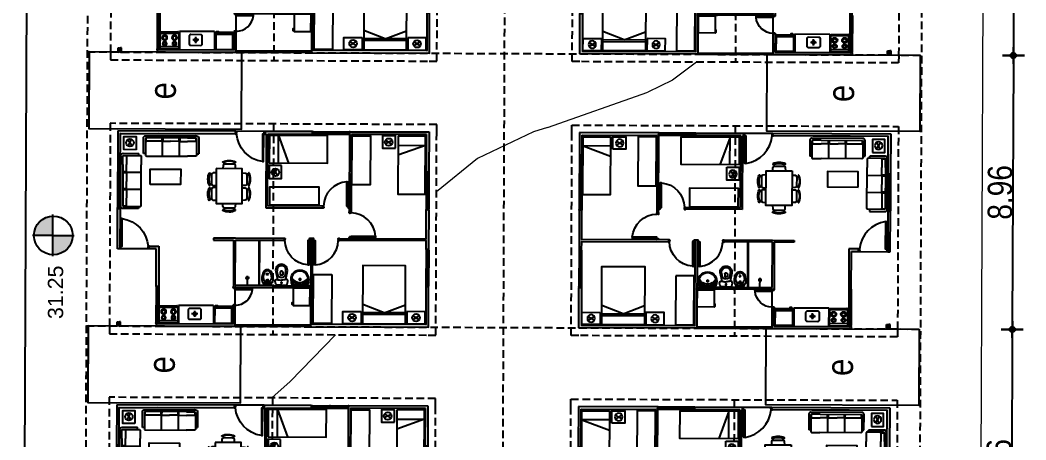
# Model space of a CAD drawing. Header units: inches. Extents: x 203 to 1065, y -1127 to 921.
# Drawn here: x 775.97 to 808.88, y 670.6 to 684.32 of the extents above; entities that cross this region are included whole.
import ezdxf

# ---------------------------------------------------------------- set-up
doc = ezdxf.new("R2010")
doc.units = ezdxf.units.IN
doc.header["$MEASUREMENT"] = 0
doc.header["$PDMODE"] = 35
doc.linetypes.add('DASHED2', pattern=[0.375, 0.25, -0.125])
doc.linetypes.add('HIDDEN', pattern=[0.375, 0.25, -0.125])
for name, color, linetype in [('4-PUERTA', 3, 'Continuous'), ('4-Ventana', 7, 'Continuous'), ('7-TECHO', 3, 'Continuous'), ('8-MUROS', 4, 'Continuous'), ('9-Equipamiento', 8, 'Continuous'), ('calle', 3, 'Continuous'), ('COTAS', 7, 'Continuous'), ('CURVAS', 32, 'Continuous'), ('D3', 30, 'Continuous'), ('Estacionamiento', 8, 'Continuous'), ('Mobiliario', 8, 'Continuous'), ('P-035', 3, 'Continuous')]:
    doc.layers.add(name, color=color, linetype=linetype)
doc.layers.add('Limite terrenos', color=2, linetype='DASHED2', transparency=0.4)
doc.styles.add('COVINFUNSAN', font='arial.ttf', dxfattribs={"height": 0.5})
doc.styles.add('TECHNICLITE', font='techl___.ttf')
doc.dimstyles.new('1-100', dxfattribs={"dimscale": 0, "dimtxt": 0.09, "dimasz": 0.03, "dimexe": 0.12, "dimexo": 0.2, "dimgap": 0.005, "dimtad": 3, "dimzin": 0, "dimdsep": 46, "dimtxsty": 'TECHNICLITE', "dimblk1": 'COTA', "dimblk2": 'COTA', "dimsah": 1, "dimcen": 2.5, "dimse1": 1, "dimse2": 1, "dimclrd": 7, "dimclre": 7, "dimclrt": 7, "dimadec": 0, "dimazin": 0, "dimtfac": 1, "dimtdec": 6, "dimtmove": 2, "dimatfit": 3, "dimldrblk": 'COTA', "dimfxl": 1, "dimtolj": 1, "dimtzin": 0, "dimarcsym": 0})

# ---------------------------------------------------------------- blocks, each defined once
blk = doc.blocks.new('PERFIL VENTANA')
for p, q in [((0, 0.03), (0.019, 0.03)), ((0, 0.03), (0, 0.022)), ((0.001, 0.022), (0, 0.022)), ((0.001, 0.028), (0.001, 0.022)), ((0.001, 0.028), (0.007, 0.028)), ((0.007, -0.028), (0.007, 0.028)), ((0.008, 0.013), (0.008, 0.028)), ((0.008, 0.028), (0.02, 0.028)), ((0.008, 0.013), (0.028, 0.013)), ((0.008, -0.012), (0.008, 0.012)), ((0.008, 0.012), (0.029, 0.012)), ((0.019, 0.034), (0.03, 0.034)), ((0.019, 0.034), (0.019, 0.03)), ((0.02, 0.032), (0.02, 0.028)), ((0.02, 0.032), (0.03, 0.032)), ((0.023, 0.017), (0.023, 0.018)), ((0.023, 0.018), (0.029, 0.018)), ((0.023, 0.017), (0.028, 0.017)), ((0.03, 0.034), (0.03, 0.032)), ((0.001, -0.022), (0, -0.022)), ((0, -0.03), (0, -0.022)), ((0, -0.03), (0.03, -0.03)), ((0.001, -0.028), (0.001, -0.022)), ((0.001, -0.028), (0.007, -0.028)), ((0.008, -0.012), (0.029, -0.012)), ((0.008, -0.028), (0.008, -0.013)), ((0.008, -0.013), (0.028, -0.013)), ((0.008, -0.028), (0.019, -0.028)), ((0.02, -0.026), (0.019, -0.026)), ((0.019, -0.028), (0.019, -0.026)), ((0.02, -0.028), (0.02, -0.026)), ((0.02, -0.028), (0.03, -0.028)), ((0.023, -0.017), (0.023, -0.018)), ((0.023, -0.017), (0.028, -0.017)), ((0.023, -0.018), (0.029, -0.018)), ((0.03, -0.03), (0.03, -0.028))]:
    blk.add_line(p, q)
for centre, radius, start, end in [((0.026, 0.015), 0.00298, 322.3763, 37.6237), ((0.026, 0.015), 0.00441, 312.5645, 47.4355), ((0.026, -0.015), 0.00298, 322.3763, 37.6237), ((0.026, -0.015), 0.00441, 312.5645, 47.4355)]:
    blk.add_arc(centre, radius, start, end)
blk = doc.blocks.new('PERFIL VENTANA2')
for p, q in [((0, 0.007), (-0.033, 0.007)), ((-0.033, 0.007), (-0.033, 0.005)), ((-0.033, 0.005), (-0.032, 0.005)), ((-0.033, 0), (-0.032, 0)), ((-0.033, -0.007), (-0.033, 0)), ((-0.023, 0.006), (-0.032, 0.006)), ((-0.032, 0.006), (-0.032, 0.005)), ((-0.032, -0.006), (-0.032, 0)), ((-0.023, -0.006), (-0.023, 0.006)), ((-0.021, -0.006), (-0.021, 0.006)), ((-0.009, 0.006), (-0.021, 0.006)), ((-0.009, -0.006), (-0.009, 0.006)), ((-0.007, -0.006), (-0.007, 0.006)), ((-0.001, 0.006), (-0.007, 0.006)), ((-0.001, 0.006), (-0.001, -0.006)), ((0, 0.007), (0, -0.007)), ((0, -0.007), (-0.033, -0.007)), ((-0.023, -0.006), (-0.032, -0.006)), ((-0.009, -0.006), (-0.021, -0.006)), ((-0.001, -0.006), (-0.007, -0.006))]:
    blk.add_line(p, q)
blk = doc.blocks.new('VENTANA C1')
for p, q in [((0.017, 0.022), (0.017, 0.019)), ((0.017, 0.022), (0.05, 0.022)), ((0.017, 0.019), (0.018, 0.019)), ((0.017, 0.011), (0.018, 0.011)), ((0.017, 0.011), (0.017, 0.007)), ((0.017, 0.007), (0.05, 0.007)), ((0.018, 0.021), (0.018, 0.019)), ((0.018, 0.021), (0.031, 0.021)), ((0.018, 0.011), (0.018, 0.009)), ((0.018, 0.009), (0.031, 0.009)), ((0.031, 0.009), (0.031, 0.021)), ((0.032, 0.009), (0.032, 0.021)), ((0.032, 0.021), (0.038, 0.021)), ((0.032, 0.009), (0.038, 0.009)), ((0.038, 0.009), (0.038, 0.021)), ((0.04, 0.009), (0.04, 0.021)), ((0.04, 0.021), (0.049, 0.021)), ((0.04, 0.009), (0.049, 0.009)), ((0.049, 0.021), (0.049, 0.02)), ((0.05, 0.02), (0.049, 0.02)), ((0.05, 0.015), (0.049, 0.015)), ((0.049, 0.009), (0.049, 0.015)), ((0.05, 0.022), (0.05, 0.02)), ((0.05, 0.007), (0.05, 0.015)), ((1.168, -0.007), (1.168, -0.015)), ((1.201, -0.007), (1.168, -0.007)), ((1.168, -0.02), (1.169, -0.02)), ((1.168, -0.022), (1.168, -0.02)), ((1.201, -0.022), (1.168, -0.022)), ((1.169, -0.009), (1.169, -0.015)), ((1.178, -0.009), (1.169, -0.009)), ((1.169, -0.021), (1.169, -0.02)), ((1.178, -0.021), (1.169, -0.021)), ((1.178, -0.009), (1.178, -0.021)), ((1.18, -0.009), (1.18, -0.021)), ((1.186, -0.009), (1.18, -0.009)), ((1.186, -0.021), (1.18, -0.021)), ((1.186, -0.009), (1.186, -0.021)), ((1.2, -0.009), (1.187, -0.009)), ((1.187, -0.009), (1.187, -0.021)), ((1.2, -0.021), (1.187, -0.021)), ((1.2, -0.011), (1.2, -0.009)), ((1.201, -0.011), (1.2, -0.011)), ((1.2, -0.021), (1.2, -0.019)), ((1.201, -0.019), (1.2, -0.019)), ((1.201, -0.011), (1.201, -0.007)), ((1.201, -0.022), (1.201, -0.019))]:
    blk.add_line(p, q)
for points in [[(0.607, 0.006), (0.615, 0.006), (0.615, -0.007), (0.607, -0.007)], [(0.608, 0.005), (0.614, 0.005), (0.614, -0.005), (0.608, -0.005)]]:
    blk.add_lwpolyline(points, close=True)
at = {"layer": '4-Ventana', "color": 8}
for p, q in [((0.008, 0.003), (0.607, 0.003)), ((0.02, 0.028), (1.202, 0.028)), ((0.03, 0.034), (1.192, 0.034)), ((0.615, 0.003), (1.214, 0.003)), ((0.008, -0.003), (0.607, -0.003)), ((0.02, -0.026), (1.202, -0.026)), ((0.03, -0.03), (1.192, -0.03)), ((0.615, -0.003), (1.214, -0.003))]:
    blk.add_line(p, q, dxfattribs=at)
at = {"layer": '4-Ventana'}
for points in [[(0.046, 0.02), (0.587, 0.02), (0.587, 0.015), (0.046, 0.015)], [(0.625, -0.015), (1.174, -0.015), (1.174, -0.02), (0.625, -0.02)]]:
    blk.add_lwpolyline(points, close=True, dxfattribs=at)
for name, p in [('PERFIL VENTANA', (0, 0)), ('PERFIL VENTANA2', (0.615, 0.015))]:
    blk.add_blockref(name, p)
at = {"xscale": -1}
blk.add_blockref('PERFIL VENTANA', (1.222, 0), dxfattribs=at)
at = {"rotation": 180}
blk.add_blockref('PERFIL VENTANA2', (0.598, -0.015), dxfattribs=at)
blk = doc.blocks.new('PERFIL PUERTA 1')
for p, q in [((-0.002, 0.04), (0.005, 0.04)), ((-0.002, 0.001), (-0.002, 0.002)), ((0, 0), (-0.002, 0)), ((-0.002, 0), (-0.002, 0)), ((0, 0), (-0.002, 0)), ((0, 0.038), (0.005, 0.038)), ((0, 0.032), (0, 0.038)), ((0, 0.032), (0.041, 0.032)), ((0, 0.024), (0, 0.031)), ((0.042, 0.031), (0, 0.031)), ((0, 0.024), (0.01, 0.024)), ((0, 0.013), (0, 0.023)), ((0.01, 0.023), (0, 0.023)), ((0, 0.009), (0, 0.014)), ((0, 0.001), (0, 0.009)), ((0, 0.001), (0.001, 0.001)), ((0, 0), (0, -0.009)), ((0.001, 0.001), (0.001, -0.009)), ((0.005, 0.038), (0.005, 0.04)), ((0.01, 0.023), (0.01, 0.024)), ((0.037, 0.038), (0.037, 0.04)), ((0.037, 0.04), (0.048, 0.04)), ((0.037, 0.038), (0.041, 0.038)), ((0.041, 0.032), (0.041, 0.038)), ((0.042, 0.031), (0.042, 0.038)), ((0.042, 0.038), (0.058, 0.038)), ((0.046, 0.055), (0.049, 0.055)), ((0.046, 0.052), (0.046, 0.055)), ((0.046, 0.052), (0.047, 0.052)), ((0.046, 0.046), (0.046, 0.049)), ((0.046, 0.049), (0.047, 0.049)), ((0.046, 0.046), (0.048, 0.046)), ((0.047, 0.053), (0.048, 0.053)), ((0.047, 0.052), (0.047, 0.053)), ((0.047, 0.048), (0.047, 0.049)), ((0.047, 0.048), (0.048, 0.048)), ((0.048, 0.048), (0.048, 0.053)), ((0.048, 0.04), (0.048, 0.046)), ((0.049, 0.04), (0.049, 0.055)), ((0.049, 0.04), (0.059, 0.04)), ((0.05, 0.023), (0.05, 0.024)), ((0.05, 0.024), (0.058, 0.024)), ((0.058, 0.023), (0.05, 0.023)), ((0.056, 0.001), (0.058, 0.001)), ((0.056, 0.001), (0.056, -0.009)), ((0.057, 0.031), (0.057, 0.032)), ((0.057, 0.032), (0.058, 0.032)), ((0.058, 0.031), (0.057, 0.031)), ((0.058, 0.032), (0.058, 0.038)), ((0.058, 0.024), (0.058, 0.031)), ((0.058, 0.013), (0.058, 0.023)), ((0.058, 0.009), (0.058, 0.014)), ((0.058, 0.001), (0.058, 0.009)), ((0.058, 0), (0.058, -0.009)), ((0.058, 0), (0.059, 0)), ((0.059, 0), (0.058, 0)), ((0.059, 0), (0.059, 0)), ((0, -0.009), (0.001, -0.009)), ((0.056, -0.009), (0.058, -0.009))]:
    blk.add_line(p, q)
for radius in [0.00228, 0.00128]:
    blk.add_circle((-0.002, 0.042), radius)
for centre, radius, start, end in [((-0.006, 0.008), 0.004, 15.4778, 15.4778), ((-0.006, 0.04), 0.004, 344.5222, 353.5674), ((-0.001, 0.039), 0.000208, 164.5222, 254.3626), ((-0.002, 0.038), 0.000926, 315.0751, 43.9996), ((-0.001, 0.038), 0.000208, 108.652, 250.079), ((-0.002, 0.037), 0.000926, 316.0004, 45.3053), ((-0.002, 0.035), 0.000926, 315.0751, 47.463), ((-0.001, 0.036), 0.000208, 105.6374, 242.4915), ((-0.002, 0.033), 0.000926, 316.0004, 45.3053), ((-0.001, 0.034), 0.000208, 108.652, 250.079), ((-0.006, 0.032), 0.004, 359.3447, 0.6553), ((-0.001, 0.033), 0.000208, 105.6374, 180.6553), ((-0.002, 0.032), 0.000926, 315.0751, 43.9996), ((-0.001, 0.032), 0.000208, 179.3447, 254.3626), ((-0.002, 0.03), 0.000926, 316.0004, 45.3053), ((-0.001, 0.031), 0.000208, 108.652, 250.079), ((-0.001, 0.029), 0.000208, 105.6374, 242.4915), ((-0.002, 0.028), 0.000926, 315.0751, 47.463), ((-0.001, 0.027), 0.000208, 108.652, 250.079), ((-0.002, 0.026), 0.000926, 316.0004, 45.3053), ((-0.006, 0.024), 0.004, 0, 15.4778), ((-0.001, 0.026), 0.000208, 105.6374, 195.4778), ((-0.006, 0.024), 0.004, 344.5222, 0), ((-0.001, 0.023), 0.000208, 164.5222, 254.3626), ((-0.002, 0.023), 0.000926, 315.0751, 43.9996), ((-0.001, 0.022), 0.000208, 108.652, 250.079), ((-0.002, 0.021), 0.000926, 316.0004, 45.3053), ((-0.002, 0.019), 0.000926, 315.0751, 47.463), ((-0.001, 0.02), 0.000208, 105.6374, 242.4915), ((-0.002, 0.017), 0.000926, 316.0004, 45.3053), ((-0.001, 0.018), 0.000208, 108.652, 250.079), ((-0.001, 0.017), 0.000208, 105.6374, 195.4778), ((-0.006, 0.015), 0.004, 8.6374, 15.4778), ((-0.001, 0.016), 0.000208, 164.5222, 254.3626), ((-0.006, 0.017), 0.004, 344.5222, 351.3626), ((-0.002, 0.015), 0.000926, 315.0751, 43.9996), ((-0.001, 0.014), 0.000208, 108.652, 250.079), ((-0.002, 0.013), 0.000926, 316.0004, 45.3053), ((-0.002, 0.011), 0.000926, 315.0751, 47.463), ((-0.001, 0.012), 0.000208, 105.6374, 242.4915), ((-0.001, 0.01), 0.000208, 108.652, 250.079), ((-0.002, 0.01), 0.000926, 316.0004, 45.3053), ((-0.001, 0.009), 0.000208, 164.5222, 254.3626), ((-0.001, 0.009), 0.000208, 105.6374, 195.4778), ((-0.002, 0.008), 0.000926, 315.0751, 43.9996), ((-0.002, 0.006), 0.000926, 316.0004, 45.3053), ((-0.001, 0.007), 0.000208, 108.652, 250.079), ((-0.001, 0.005), 0.000208, 105.6374, 242.4915), ((-0.002, 0.004), 0.000926, 315.0751, 47.463), ((-0.001, 0.003), 0.000208, 108.652, 250.079), ((-0.002, 0.003), 0.000926, 316.0004, 45.3053), ((-0.001, 0.002), 0.000208, 105.6374, 195.4778), ((-0.006, 0), 0.004, 0, 15.4778), ((0.063, 0.04), 0.004, 186.4326, 195.4778), ((0.06, 0.038), 0.000926, 136.0004, 224.9249), ((0.059, 0.039), 0.000208, 285.6374, 15.4778), ((0.059, 0.038), 0.000208, 289.921, 71.348), ((0.06, 0.037), 0.000926, 134.6947, 223.9996), ((0.059, 0.036), 0.000208, 297.5085, 74.3626), ((0.06, 0.035), 0.000926, 132.537, 224.9249), ((0.059, 0.034), 0.000208, 289.921, 71.348), ((0.06, 0.033), 0.000926, 134.6947, 223.9996), ((0.059, 0.033), 0.000208, 359.3447, 74.3626), ((0.059, 0.032), 0.000208, 285.6374, 0.6553), ((0.06, 0.032), 0.000926, 136.0004, 224.9249), ((0.059, 0.031), 0.000208, 289.921, 71.348), ((0.06, 0.03), 0.000926, 134.6947, 223.9996), ((0.06, 0.028), 0.000926, 132.537, 224.9249), ((0.059, 0.029), 0.000208, 297.5085, 74.3626), ((0.06, 0.026), 0.000926, 134.6947, 223.9996), ((0.059, 0.027), 0.000208, 289.921, 71.348), ((0.059, 0.026), 0.000208, 344.5222, 74.3626), ((0.063, 0.024), 0.004, 164.5222, 180), ((0.059, 0.024), 0.000208, 285.6374, 15.4778), ((0.06, 0.023), 0.000926, 136.0004, 224.9249), ((0.063, 0.025), 0.004, 186.4326, 195.4778), ((0.059, 0.022), 0.000208, 289.921, 71.348), ((0.06, 0.021), 0.000926, 134.6947, 223.9996), ((0.059, 0.02), 0.000208, 297.5085, 74.3626), ((0.06, 0.02), 0.000926, 132.537, 224.9249), ((0.059, 0.019), 0.000208, 289.921, 71.348), ((0.06, 0.018), 0.000926, 134.6947, 223.9996), ((0.06, 0.016), 0.000926, 136.0004, 224.9249), ((0.059, 0.017), 0.000208, 285.6374, 0.6553), ((0.059, 0.017), 0.000208, 359.3447, 74.3626), ((0.06, 0.014), 0.000926, 134.6947, 223.9996), ((0.059, 0.015), 0.000208, 289.921, 71.348), ((0.059, 0.014), 0.000208, 297.5085, 74.3626), ((0.06, 0.013), 0.000926, 132.537, 224.9249), ((0.059, 0.012), 0.000208, 289.921, 71.348), ((0.06, 0.011), 0.000926, 134.6947, 223.9996), ((0.063, 0.009), 0.004, 164.5222, 180), ((0.059, 0.01), 0.000208, 344.5222, 74.3626), ((0.063, 0.009), 0.004, 180, 195.4778), ((0.059, 0.008), 0.000208, 285.6374, 15.4778), ((0.06, 0.007), 0.000926, 136.0004, 224.9249), ((0.059, 0.006), 0.000208, 289.921, 71.348), ((0.06, 0.006), 0.000926, 134.6947, 223.9996), ((0.059, 0.005), 0.000208, 297.5085, 74.3626), ((0.06, 0.004), 0.000926, 132.537, 224.9249), ((0.06, 0.002), 0.000926, 134.6947, 223.9996), ((0.059, 0.003), 0.000208, 289.921, 71.348), ((0.059, 0.001), 0.000208, 344.5222, 74.3626), ((0.063, 0), 0.004, 164.5222, 180), ((0.064, 0.032), 0.004, 179.3447, 180.6553), ((0.064, 0.017), 0.004, 179.3447, 180.6553)]:
    blk.add_arc(centre, radius, start, end)
blk = doc.blocks.new('PERFIL PUERTA')
blk.add_lwpolyline([(0.026, -0.008), (0.026, -0.009), (0.025, -0.008), (0.025, -0.009), (0.024, -0.008), (0.024, -0.009), (0.023, -0.008), (0.023, -0.009), (0.022, -0.008), (0.022, -0.009), (0.021, -0.008), (0.021, -0.009), (0.02, -0.008), (0.02, -0.009), (0.019, -0.008), (0.019, -0.009), (0.018, -0.008), (0.018, -0.009), (0.017, -0.008), (0.017, -0.009), (0.016, -0.008), (0.016, -0.009), (0.015, -0.008), (0.015, -0.009), (0.005, -0.009), (0.004, -0.008), (0.004, -0.009), (0.003, -0.008), (0.003, -0.009), (0.002, -0.008), (0.002, -0.009), (0.001, -0.008), (0.001, -0.009), (0, -0.008), (0, -0.009), (-0.001, -0.008), (-0.001, -0.009), (-0.002, -0.008), (-0.002, -0.009), (-0.003, -0.008), (-0.003, -0.009), (-0.004, -0.008), (-0.004, -0.009), (-0.005, -0.008), (-0.005, -0.009), (-0.006, -0.008), (-0.006, -0.009), (-0.007, -0.008), (-0.007, -0.009), (-0.011, -0.009), (-0.011, -0.012), (-0.008, -0.012, -0.414214), (-0.007, -0.013), (-0.007, -0.013), (-0.016, -0.013, 0.414214), (-0.017, -0.014), (-0.017, -0.019), (-0.015, -0.019), (-0.015, -0.021, -1), (-0.016, -0.021), (-0.016, -0.02), (-0.017, -0.02), (-0.017, -0.026), (-0.016, -0.026), (-0.016, -0.025, -1), (-0.015, -0.025), (-0.015, -0.027), (-0.018, -0.027, -0.414214), (-0.019, -0.026), (-0.019, -0.014, 0.414214), (-0.02, -0.013), (-0.032, -0.013), (-0.032, -0.012, 0.194303), (-0.033, -0.011, 0.403853), (-0.033, -0.008, 0.403853), (-0.033, -0.006, 0.403853), (-0.033, -0.003, 0.403853), (-0.033, -0.001, 0.403853), (-0.033, 0.002, 0.403853), (-0.033, 0.004, 0.403853), (-0.033, 0.007, 0.403853), (-0.033, 0.009, 0.403853), (-0.033, 0.012, 0.403853), (-0.033, 0.014, 0.403853), (-0.033, 0.017, 0.403853), (-0.033, 0.019, 0.403853), (-0.033, 0.022, 0.403853), (-0.033, 0.024, 0.194303), (-0.032, 0.026), (-0.032, 0.027), (-0.031, 0.027), (-0.031, 0.017), (-0.031, 0.001, 0.414214), (-0.03, 0), (-0.025, 0, -0.414214), (-0.025, -0.001), (-0.025, -0.001, -0.414214), (-0.025, -0.001), (-0.031, -0.001), (-0.031, -0.007), (-0.029, -0.007), (-0.029, -0.008), (-0.03, -0.008, 0.414214), (-0.031, -0.009), (-0.031, -0.011, 0.414214), (-0.03, -0.012), (-0.013, -0.012, 0.414214), (-0.012, -0.011), (-0.012, -0.009), (-0.012, -0.008, -0.414214), (-0.011, -0.007), (0.031, -0.007), (0.031, -0.001), (0.025, -0.001, -0.414214), (0.025, -0.001), (0.025, -0.001, -0.414214), (0.025, 0), (0.03, 0, 0.414214), (0.031, 0.001), (0.031, 0.017), (0.031, 0.027), (0.032, 0.027), (0.032, 0.026, 0.194303), (0.033, 0.024, 0.403853), (0.033, 0.022, 0.403853), (0.033, 0.019, 0.403853), (0.033, 0.017, 0.403853), (0.033, 0.014, 0.403853), (0.033, 0.012, 0.403853), (0.033, 0.009, 0.403853), (0.033, 0.007, 0.403853), (0.033, 0.004, 0.403853), (0.033, 0.002, 0.403853), (0.033, -0.001, 0.403853), (0.033, -0.003, 0.403853), (0.033, -0.006, 0.403853), (0.033, -0.008, 0.403853), (0.033, -0.011, 0.194303), (0.032, -0.012), (0.032, -0.013), (0.026, -0.013), (0.026, -0.013, -0.414214), (0.027, -0.012), (0.031, -0.012), (0.031, -0.009), (0.027, -0.009)], format="xyb", close=True)
blk = doc.blocks.new('PUERTA 80 C1')
blk.add_lwpolyline([(-0.047, 0.06), (-0.087, 0.06), (-0.087, 0.86), (-0.047, 0.86)], close=True)
at = {"layer": '4-PUERTA', "color": 9}
blk.add_arc((-0.028, 0.049), 0.813, 94.1302, 179.4639, dxfattribs=at)
at = {"rotation": 90}
blk.add_blockref('PERFIL PUERTA', (-0.855, 0.03), dxfattribs=at)
at = {"xscale": -1, "rotation": 90}
blk.add_blockref('PERFIL PUERTA 1', (0, 0.059), dxfattribs=at)
blk = doc.blocks.new('PUERTA 90')
at = {"layer": '4-PUERTA'}
blk.add_lwpolyline([(-0.045, 0.03), (-0.085, 0.03), (-0.085, 0.93), (-0.045, 0.93)], close=True, dxfattribs=at)
at = {"layer": '4-PUERTA', "color": 252}
blk.add_arc((0.063, -0.066), 1.007, 98.4244, 174.7413, dxfattribs=at)
at = {"rotation": 90}
for name, p in [('PERFIL PUERTA', (-0.953, 0)), ('PERFIL PUERTA 1', (0, -0.031))]:
    blk.add_blockref(name, p, dxfattribs=at)
blk = doc.blocks.new('1sillon3c')
at = {"color": 0}
for p, q in [((0.16, 0.819), (0.071, 0.819)), ((0.18, 0.799), (0.18, 0.534)), ((0.58, 0.834), (0.58, 0.904)), ((0.18, 0.313), (0.18, 0.534)), ((0.16, 0.293), (0.064, 0.293)), ((0.664, 0.278), (0.064, 0.278)), ((0.16, 0.263), (0.071, 0.263)), ((0.18, 0.243), (0.18, -0.022)), ((0.16, -0.263), (0.064, -0.263)), ((0.664, -0.278), (0.064, -0.278)), ((0.16, -0.293), (0.064, -0.293)), ((0.18, -0.243), (0.18, -0.022)), ((0.18, -0.313), (0.18, -0.799)), ((0.16, -0.819), (0.071, -0.819)), ((0.58, -0.834), (0.58, -0.904))]:
    blk.add_line(p, q, dxfattribs=at)
for points in [[(0.58, -0.904), (0.07, -0.904, -0.414214), (0, -0.834), (0, 0.834), (0, 0.834, -0.414214), (0.07, 0.904), (0.58, 0.904, -0.42137)], [(0.064, 0.534), (0.064, 0.804, -0.414214), (0.094, 0.834), (0.634, 0.834, -0.414214), (0.664, 0.804)], [(0.664, 0.804), (0.664, 0.534, -0.37482)], [(0.064, 0.534), (0.064, -0.804, 0.414214), (0.094, -0.834), (0.634, -0.834, 0.414214), (0.664, -0.804)], [(0.664, -0.804), (0.664, 0.534, 0.129153)]]:
    blk.add_lwpolyline(points, format="xyb", dxfattribs=at)
for centre, start, end in [((0.16, 0.799), 0, 90), ((0.16, 0.313), 270, 0), ((0.16, 0.243), 0, 90), ((0.16, -0.243), 270, 0), ((0.16, -0.313), 0, 90), ((0.16, -0.799), 270, 0)]:
    blk.add_arc(centre, 0.02, start, end, dxfattribs=at)
blk = doc.blocks.new('Bidetnordico')
at = {"color": 0}
for p, q in [((0, -0.08), (0, 0.02)), ((-0.15, -0.06), (-0.05, -0.06)), ((-0.1, -0.11), (-0.1, -0.01)), ((-0.05, -0.03), (0.05, -0.03)), ((-0.05, -0.15), (0.05, -0.15)), ((0, -0.2), (0, -0.1)), ((0.05, -0.06), (0.15, -0.06)), ((0.1, -0.11), (0.1, -0.01))]:
    blk.add_line(p, q, dxfattribs=at)
blk.add_lwpolyline([(0.139, -0.407, 0.159269), (0.175, -0.1), (0.16, -0.09), (0.1, 0.01), (-0.1, 0.01), (-0.16, -0.09), (-0.175, -0.1, 0.159269), (-0.139, -0.407, 0.638069)], format="xyb", close=True, dxfattribs=at)
for centre in [(-0.1, -0.06), (0, -0.03), (0, -0.15), (0, -0.35), (0.1, -0.06)]:
    blk.add_circle(centre, 0.025, dxfattribs=at)
for centre, radius, start, end in [((0, -0.25), 0.144, 357.5047, 182.4953), ((0.237, -0.212), 0.383, 186.6217, 207.0756), ((-0.237, -0.212), 0.383, 332.9244, 353.3783), ((0, -0.35), 0.11, 199.2276, 340.7724)]:
    blk.add_arc(centre, radius, start, end, dxfattribs=at)
blk = doc.blocks.new('Inodmochila')
at = {"color": 8}
for p, q in [((-0.189, -0.374), (-0.135, -0.106)), ((-0.131, -0.29), (-0.144, -0.395)), ((0.131, -0.29), (0.144, -0.395)), ((0.189, -0.374), (0.135, -0.106))]:
    blk.add_line(p, q, dxfattribs=at)
for points in [[(0, 0.079), (-0.14, 0.079, 0.352711), (-0.189, 0.04), (-0.208, -0.049, 0.541684), (-0.144, -0.108, -0.060637), (0, -0.091, -0.187796)], [(0, 0.079), (0.14, 0.079, -0.352711), (0.189, 0.04), (0.208, -0.049, -0.541684), (0.144, -0.108, 0.060637), (0, -0.091, 0.187796)], [(-0.043, -0.346), (-0.043, -0.268, -0.414214), (-0.023, -0.248), (0, -0.248)], [(0.043, -0.346), (0.043, -0.268, 0.414214), (0.023, -0.248), (0, -0.248)]]:
    blk.add_lwpolyline(points, format="xyb", dxfattribs=at)
for radius in [0.0189, 0.0189, 0.0139]:
    blk.add_circle((0, 0), radius, dxfattribs=at)
for centre, radius, start, end in [((0, -0.412), 0.193, 141.6916, 142.0334), ((0, -0.305), 0.132, 90, 173.2167), ((0, -0.305), 0.132, 6.7833, 90), ((0, -0.412), 0.193, 37.9666, 38.3084), ((0, -0.412), 0.193, 168.6739, 270), ((0, -0.412), 0.145, 173.2166, 270), ((-0.002, -0.345), 0.0412, 179.6418, 272.6053), ((0.002, -0.345), 0.0412, 267.3947, 0.3582), ((0, -0.412), 0.193, 270, 11.3261), ((0, -0.412), 0.145, 270, 6.7834)]:
    blk.add_arc(centre, radius, start, end, dxfattribs=at)
blk = doc.blocks.new('Lavatnordico')
at = {"color": 8}
for p, q in [((0.2, -0.027), (-0.2, -0.027)), ((-0.17, -0.08), (-0.07, -0.08)), ((-0.12, -0.13), (-0.12, -0.03)), ((-0.05, -0.07), (0.05, -0.07)), ((-0.05, -0.2), (0.05, -0.2)), ((0, -0.12), (0, -0.02)), ((0, -0.25), (0, -0.15)), ((0.07, -0.08), (0.17, -0.08)), ((0.12, -0.13), (0.12, -0.03))]:
    blk.add_line(p, q, dxfattribs=at)
for points in [[(0.246, 0), (-0.246, 0, 0.098119), (-0.29, -0.121, 0.494177), (0, -0.5, 0.494177), (0.29, -0.121, 0.098119)], [(-0.24, -0.156, 0.110975), (-0.229, -0.164, 0.102816), (-0.215, -0.167, 0.093051), (-0.2, -0.165, 0.087156), (-0.186, -0.157, 0.087156), (-0.176, -0.144, 0.093051), (-0.171, -0.13, 0.102816), (-0.172, -0.116, 0.110975), (-0.178, -0.104, 0.110975), (-0.189, -0.096, 0.102816), (-0.203, -0.092, 0.093051), (-0.218, -0.095, 0.087156), (-0.232, -0.103, 0.087156), (-0.242, -0.115, 0.093051), (-0.247, -0.129, 0.102816), (-0.246, -0.144, 0.110975)], [(0.24, -0.156, -0.110975), (0.229, -0.164, -0.102816), (0.215, -0.167, -0.093051), (0.2, -0.165, -0.087156), (0.186, -0.157, -0.087156), (0.176, -0.144, -0.093051), (0.171, -0.13, -0.102816), (0.172, -0.116, -0.110975), (0.178, -0.104, -0.110975), (0.189, -0.096, -0.102816), (0.203, -0.092, -0.093051), (0.218, -0.095, -0.087156), (0.232, -0.103, -0.087156), (0.242, -0.115, -0.093051), (0.247, -0.129, -0.102816), (0.246, -0.144, -0.110975)]]:
    blk.add_lwpolyline(points, format="xyb", close=True, dxfattribs=at)
for centre, radius in [((-0.12, -0.08), 0.025), ((0, -0.07), 0.025), ((0, -0.2), 0.025), ((0, -0.2), 0.02), ((0.12, -0.08), 0.025)]:
    blk.add_circle(centre, radius, dxfattribs=at)
for centre, radius, start, end in [((0, -0.2), 0.273, 164.4705, 270), ((0, -0.418), 0.318, 32.4176, 147.5824), ((0.089, -0.278), 0.382, 139.0798, 156.7648), ((0, -0.2), 0.273, 270, 15.5295), ((-0.089, -0.278), 0.382, 23.2352, 40.9202)]:
    blk.add_arc(centre, radius, start, end, dxfattribs=at)
blk = doc.blocks.new('COCINA1')
at = {"linetype": 'Continuous'}
for p, q in [((0, 0.304), (0, -0.304)), ((0.52, 0.304), (0, 0.304)), ((0.08, 0.304), (0.08, -0.304)), ((0.104, 0.16), (0.16, 0.16)), ((0.184, 0.24), (0.184, 0.184)), ((0.184, 0.136), (0.184, 0.08)), ((0.208, 0.16), (0.264, 0.16)), ((0.28, 0.16), (0.344, 0.16)), ((0.376, 0.256), (0.376, 0.192)), ((0.376, 0.128), (0.376, 0.064)), ((0.408, 0.16), (0.472, 0.16)), ((0.52, -0.304), (0.52, 0.304)), ((0.52, 0.288), (0.568, 0.288)), ((0.568, 0.272), (0.52, 0.272)), ((0.544, 0.272), (0.544, -0.272)), ((0.552, -0.272), (0.552, 0.272)), ((0.56, 0.272), (0.56, -0.272)), ((0.568, 0.288), (0.568, 0.272)), ((0, -0.304), (0.52, -0.304)), ((0.104, -0.16), (0.16, -0.16)), ((0.184, -0.136), (0.184, -0.08)), ((0.184, -0.24), (0.184, -0.184)), ((0.208, -0.16), (0.264, -0.16)), ((0.28, -0.16), (0.344, -0.16)), ((0.376, -0.128), (0.376, -0.064)), ((0.376, -0.256), (0.376, -0.192)), ((0.408, -0.16), (0.472, -0.16)), ((0.568, -0.272), (0.52, -0.272)), ((0.52, -0.288), (0.568, -0.288)), ((0.568, -0.288), (0.568, -0.272))]:
    blk.add_line(p, q, dxfattribs=at)
for centre, radius in [((0.184, 0.16), 0.068), ((0.184, 0.16), 0.044), ((0.376, 0.16), 0.084), ((0.376, 0.16), 0.06), ((0.184, -0.16), 0.068), ((0.184, -0.16), 0.044), ((0.376, -0.16), 0.084), ((0.376, -0.16), 0.06)]:
    blk.add_circle(centre, radius, dxfattribs=at)
blk = doc.blocks.new('HEL1-PL')
for points in [[(2, -41), (73, -41), (73, 41), (2, 41)], [(75, -41), (82, -41), (82, 41), (75, 41)], [(84.3, 37.3), (86.6, 37.3), (86.6, 27.4), (84.3, 27.4)]]:
    blk.add_lwpolyline(points, close=True)
blk = doc.blocks.new('3 Dorm')
at = {"layer": '8-MUROS'}
h = blk.add_hatch(color=252, dxfattribs=at)
h.dxf.hatch_style = 1
h.paths.add_polyline_path([(-0.067, 3.855), (-0.044, 2.539), (-0.128, 2.537), (-0.151, 3.854)])
h.paths.add_polyline_path([(-0.085, 0.085), (-0.107, 1.315), (-0.023, 1.317), (0, 0), (-0.084, -0.001), (-3.856, -0.067), (-3.857, 0.019), (-3.851, 0.019)])
h.paths.add_polyline_path([(-4.891, 2.409), (-4.849, 0.002), (-4.82, 0.003), (-4.819, -0.084), (-6.373, -0.111), (-6.375, -0.025), (-4.909, 0.001), (-4.95, 2.348), (-6.762, 2.316), (-6.763, 2.376)])
h.paths.add_polyline_path([(-6.434, 6.269), (-6.433, 6.202), (-6.384, 3.385), (-6.444, 3.384), (-6.493, 6.181), (-10.209, 6.116), (-10.187, 4.886), (-10.271, 4.884), (-10.294, 6.201)])
h.paths.add_polyline_path([(-7.306, 3.431), (-7.305, 3.371), (-10.16, 3.321), (-10.143, 2.362), (-10.227, 2.361), (-10.249, 3.663), (-10.166, 3.664), (-10.161, 3.381)])
h.paths.add_polyline_path([(-7.631, 2.5), (-7.585, -0.132), (-10.182, -0.178), (-10.205, 1.139), (-10.122, 1.141), (-10.1, -0.09), (-7.646, -0.047), (-7.691, 2.499)])
h.paths.add_polyline_path([(-5.19, 5.013), (-3.888, 5.036), (-3.862, 3.491), (-3.206, 3.502), (-3.205, 3.442), (-5.523, 3.402), (-5.524, 3.462), (-3.922, 3.49), (-3.947, 4.973), (-5.189, 4.951)])
h.paths.add_polyline_path([(-3.959, 5.635), (-3.899, 5.636), (-3.909, 6.235), (-1.384, 6.279), (-1.385, 6.357), (-3.971, 6.312)])
h.paths.add_polyline_path([(-1.362, 5.057), (-1.446, 5.056), (-1.423, 3.745), (-1.102, 3.751), (-1.103, 3.837), (-1.341, 3.833)])
h = blk.add_hatch(color=252, dxfattribs=at)
h.dxf.hatch_style = 1
h.paths.add_polyline_path([(-0.188, 6.358), (-0.188, 6.378), (-0.225, 6.377), (-0.224, 6.307), (-0.187, 6.308)])
h.paths.add_polyline_path([(-0.187, 6.308), (-0.224, 6.307), (-0.223, 6.237), (-0.186, 6.238)])
h.paths.add_polyline_path([(-0.167, 6.308), (-0.187, 6.308), (-0.186, 6.257), (-0.166, 6.258)])
h.paths.add_polyline_path([(-0.147, 6.308), (-0.167, 6.308), (-0.166, 6.258), (-0.146, 6.258)])
h.paths.add_polyline_path([(-0.148, 6.359), (-0.168, 6.359), (-0.167, 6.308), (-0.147, 6.308)])
h.paths.add_polyline_path([(-0.168, 6.359), (-0.188, 6.358), (-0.187, 6.308), (-0.167, 6.308)])
h.paths.add_polyline_path([(-0.111, 6.379), (-0.148, 6.378), (-0.147, 6.308), (-0.11, 6.309)])
h.paths.add_polyline_path([(-0.11, 6.309), (-0.147, 6.308), (-0.146, 6.258), (-0.146, 6.238), (-0.109, 6.239)])
at = {"color": 8}
for p, q in [((-6.434, 6.269), (-3.971, 6.312)), ((-6.434, 6.219), (-3.97, 6.262)), ((-3.959, 5.635), (-3.948, 5.035)), ((-1.103, 3.837), (-0.151, 3.854)), ((-4.819, -0.084), (-3.856, -0.067))]:
    blk.add_line(p, q, dxfattribs=at)
at = {"layer": '4-PUERTA'}
for p, q in [((-3.9, 5.636), (-3.96, 5.635)), ((-3.949, 5.053), (-3.949, 5.055))]:
    blk.add_line(p, q, dxfattribs=at)
blk.add_lwpolyline([(-3.949, 5.06), (-3.949, 5.1), (-4.512, 5.091), (-4.512, 5.051)], close=True, dxfattribs=at)
at = {"layer": '4-PUERTA', "color": 8}
blk.add_arc((-3.946, 5.052), 0.567, 91.2555, 176.1471, dxfattribs=at)
at = {"layer": '7-TECHO', "linetype": 'HIDDEN'}
blk.add_line((-5.086, -0.332), (-5.207, 6.547), dxfattribs=at)
blk.add_lwpolyline([(0.138, 6.39), (0.134, 6.64), (-10.296, 6.458), (-10.546, 6.454), (-10.431, -0.175), (-10.426, -0.425), (0.253, -0.239), (0.138, 6.355)], dxfattribs=at)
at = {"layer": '8-MUROS'}
for p, q in [((-1.385, 6.357), (-3.971, 6.312)), ((-3.971, 6.312), (-3.959, 5.635)), ((-3.909, 6.235), (-1.384, 6.279)), ((-1.385, 6.357), (-1.391, 6.357)), ((-1.384, 6.279), (-1.385, 6.357)), ((-3.899, 5.636), (-3.909, 6.235)), ((-3.888, 5.036), (-5.19, 5.013)), ((-5.19, 5.013), (-5.189, 4.951)), ((-5.189, 4.951), (-3.947, 4.973)), ((-3.947, 4.973), (-3.922, 3.49)), ((-3.862, 3.491), (-3.888, 5.036)), ((-1.446, 5.056), (-1.362, 5.057)), ((-1.423, 3.745), (-1.446, 5.056)), ((-1.362, 5.057), (-1.341, 3.833)), ((-6.411, 4.93), (-6.411, 4.928)), ((-1.102, 3.751), (-1.423, 3.745)), ((-1.341, 3.833), (-1.103, 3.837)), ((-1.103, 3.837), (-1.102, 3.751)), ((-3.922, 3.49), (-5.524, 3.462)), ((-5.524, 3.462), (-5.523, 3.402)), ((-5.523, 3.402), (-3.92, 3.43)), ((-3.92, 3.43), (-3.205, 3.442)), ((-3.92, 3.43), (-3.92, 3.43)), ((-3.206, 3.502), (-3.862, 3.491)), ((-3.205, 3.442), (-3.206, 3.502)), ((-3.205, 3.442), (-3.206, 3.502)), ((-7.691, 2.499), (-7.631, 2.5)), ((-7.646, -0.047), (-7.691, 2.499)), ((-7.631, 2.5), (-7.585, -0.132)), ((-4.891, 2.409), (-6.763, 2.376)), ((-6.763, 2.376), (-6.762, 2.316)), ((-6.762, 2.316), (-4.95, 2.348)), ((-4.95, 2.348), (-4.909, 0.001)), ((-4.849, 0.002), (-4.891, 2.409)), ((-10.205, 1.139), (-10.122, 1.141)), ((-10.182, -0.178), (-10.205, 1.139)), ((-10.122, 1.141), (-10.1, -0.09)), ((-4.909, 0.001), (-6.375, -0.025)), ((-4.82, 0.003), (-4.849, 0.002)), ((-4.819, -0.084), (-4.82, 0.003)), ((-7.585, -0.132), (-10.182, -0.178)), ((-10.1, -0.09), (-7.646, -0.047)), ((-6.375, -0.025), (-6.373, -0.111)), ((-6.373, -0.111), (-4.819, -0.084))]:
    blk.add_line(p, q, dxfattribs=at)
at = {"layer": '8-MUROS', "color": 252}
for p, q in [((-2.107, 5.666), (-2.118, 6.275)), ((-1.446, 5.056), (-1.467, 6.278)), ((-3.249, 5.646), (-3.26, 6.246)), ((-3.249, 5.646), (-2.107, 5.666)), ((-10.122, 1.141), (-10.143, 2.362)), ((-0.107, 1.315), (-0.128, 2.537)), ((-1.327, 0.064), (-2.549, 0.042)), ((-6.375, -0.025), (-7.586, -0.046))]:
    blk.add_line(p, q, dxfattribs=at)
at = {"layer": '8-MUROS', "color": 8}
for p, q in [((-4.747, 4.957), (-4.721, 3.476)), ((-4.727, 4.957), (-4.701, 3.476)), ((-4.347, 4.964), (-4.342, 4.65)), ((-4.406, 4.717), (-4.28, 4.719))]:
    blk.add_line(p, q, dxfattribs=at)
at = {"layer": '8-MUROS'}
for points in [[(-6.433, 6.202), (-6.434, 6.269), (-10.294, 6.201), (-10.271, 4.884), (-10.187, 4.886), (-10.209, 6.116), (-6.493, 6.181), (-6.444, 3.384), (-6.384, 3.385), (-6.433, 6.202)], [(-10.143, 2.362), (-10.227, 2.361), (-10.249, 3.663), (-10.166, 3.664), (-10.161, 3.381), (-7.306, 3.431), (-7.305, 3.371), (-10.16, 3.321), (-10.143, 2.362)], [(-0.067, 3.855), (-0.044, 2.539), (-0.128, 2.537), (-0.151, 3.854), (-0.067, 3.855)], [(0, 0), (-0.023, 1.317), (-0.107, 1.315), (-0.085, 0.085), (-3.851, 0.019), (-3.857, 0.019), (-3.856, -0.067), (0, 0)]]:
    blk.add_lwpolyline(points, dxfattribs=at)
for points in [[(-0.223, 6.237), (-0.186, 6.238), (-0.188, 6.378), (-0.225, 6.377)], [(-0.109, 6.239), (-0.146, 6.238), (-0.148, 6.378), (-0.111, 6.379)]]:
    blk.add_lwpolyline(points, close=True, dxfattribs=at)
at = {"layer": '8-MUROS', "color": 8}
blk.add_circle((-4.343, 4.718), 0.039, dxfattribs=at)
at = {"layer": '9-Equipamiento', "color": 252}
blk.add_line((-10.166, 3.664), (-10.187, 4.886), dxfattribs=at)
at = {"layer": '9-Equipamiento'}
for points in [[(-2.473, 5.76), (-2.459, 5.76), (-2.447, 5.766), (-2.438, 5.775), (-2.43, 5.784), (-2.424, 5.796), (-2.424, 5.808), (-2.429, 6.06), (-2.429, 6.072), (-2.435, 6.084), (-2.444, 6.095), (-2.453, 6.104), (-2.465, 6.107), (-2.48, 6.109), (-2.808, 6.104), (-2.823, 6.101), (-2.835, 6.097), (-2.843, 6.088), (-2.852, 6.077), (-2.855, 6.065), (-2.857, 6.053), (-2.853, 5.8), (-2.85, 5.789), (-2.847, 5.777), (-2.838, 5.768), (-2.829, 5.76), (-2.817, 5.754), (-2.802, 5.754), (-2.473, 5.76)], [(-2.741, 5.929), (-2.541, 5.932)], [(-2.691, 5.93), (-2.688, 5.918), (-2.685, 5.906), (-2.679, 5.897), (-2.673, 5.892), (-2.661, 5.886), (-2.649, 5.88), (-2.634, 5.881), (-2.62, 5.887), (-2.608, 5.893), (-2.599, 5.905), (-2.596, 5.911), (-2.594, 5.919), (-2.591, 5.931), (-2.594, 5.946), (-2.597, 5.952), (-2.6, 5.96), (-2.609, 5.969), (-2.621, 5.978), (-2.636, 5.98), (-2.651, 5.98), (-2.662, 5.977), (-2.674, 5.968), (-2.68, 5.962), (-2.685, 5.956), (-2.688, 5.944), (-2.691, 5.93)], [(-2.679, 5.93), (-2.679, 5.918), (-2.673, 5.906), (-2.664, 5.898), (-2.655, 5.895), (-2.643, 5.892), (-2.634, 5.892), (-2.623, 5.895), (-2.614, 5.901), (-2.608, 5.907), (-2.603, 5.919), (-2.6, 5.931), (-2.603, 5.943), (-2.609, 5.954), (-2.615, 5.963), (-2.624, 5.966), (-2.636, 5.969), (-2.645, 5.971), (-2.656, 5.968), (-2.665, 5.962), (-2.674, 5.953), (-2.679, 5.941), (-2.679, 5.93)], [(-2.643, 6.03), (-2.639, 5.831)]]:
    blk.add_lwpolyline(points, dxfattribs=at)
at = {"layer": 'CURVAS', "color": 41, "lineweight": 0}
blk.add_lwpolyline([(-6.766, 2.315), (-6.766, 2.315)], dxfattribs=at)
at = {"layer": 'Mobiliario'}
for p, q in [((-9.99, 5.97), (-9.781, 5.836)), ((-9.987, 5.833), (-9.783, 5.974)), ((-9.582, 5.709), (-9.589, 6.109)), ((-8.089, 5.735), (-8.096, 6.135)), ((-7.688, 5.873), (-7.897, 6.007)), ((-7.691, 6.01), (-7.895, 5.869)), ((-9.537, 5.809), (-8.137, 5.834)), ((-9.536, 5.749), (-8.136, 5.774)), ((-8.836, 5.762), (-9.531, 5.484)), ((-8.836, 5.762), (-8.132, 5.508)), ((-5.124, 1.135), (-5.239, 1.355)), ((-5.128, 1.357), (-5.236, 1.133)), ((-5.261, 0.04), (-5.603, 0.934)), ((-5.276, 0.94), (-5.261, 0.04)), ((-10.075, 0.261), (-9.181, 0.604)), ((-0.332, 0.281), (-0.474, 0.485)), ((-0.349, 0.494), (-0.457, 0.271)), ((-9.175, 0.276), (-10.075, 0.261)), ((-8.98, 0.124), (-8.761, 0.24)), ((-8.766, 0.115), (-8.975, 0.249))]:
    blk.add_line(p, q, dxfattribs=at)
for points in [[(-9.589, 6.109), (-10.189, 6.098), (-10.182, 5.698), (-9.582, 5.709)], [(-8.096, 6.135), (-7.496, 6.145), (-7.489, 5.745), (-8.089, 5.735)]]:
    blk.add_lwpolyline(points, dxfattribs=at)
for points in [[(-9.542, 6.109), (-9.509, 4.21), (-8.109, 4.234), (-8.143, 6.134)], [(-7.097, 4.544), (-7.125, 6.144), (-6.525, 6.154), (-6.498, 4.555)], [(-6.396, 5.011), (-5.846, 5.02), (-5.856, 5.584), (-6.406, 5.574)], [(-5.839, 5.559), (-5.823, 5.559), (-5.822, 5.491), (-5.838, 5.491)], [(-6.622, 2.293), (-5.022, 2.321), (-5.011, 1.721), (-6.611, 1.693)], [(-3.245, 1.167), (-3.265, 2.304), (-4.115, 2.289), (-4.095, 1.152)], [(-9.17, -0.024), (-9.203, 1.876), (-10.103, 1.86), (-10.07, -0.039)], [(-1.092, 1.727), (-1.083, 1.227), (-2.083, 1.21), (-2.091, 1.71)], [(-7.694, 1.601), (-7.666, 0.001), (-8.266, -0.009), (-8.294, 1.591)], [(-5.378, 1.016), (-4.978, 1.023), (-4.985, 1.449), (-5.385, 1.442)], [(-4.976, 0.945), (-6.876, 0.912), (-6.86, 0.012), (-4.961, 0.045)], [(-9.099, 0.378), (-9.092, -0.022), (-8.666, -0.015), (-8.673, 0.385)], [(-0.607, 0.604), (-0.207, 0.611), (-0.2, 0.185), (-0.599, 0.178)]]:
    blk.add_lwpolyline(points, close=True, dxfattribs=at)
for points in [[(-3.904, 2.518), (-3.904, 2.515, 0.536397), (-3.876, 2.497, -0.201961), (-3.511, 2.504, 0.536397), (-3.484, 2.523), (-3.484, 2.525, 0.108787), (-3.695, 2.568, 0.108787)], [(-4.331, 1.766), (-4.328, 1.766, 0.536397), (-4.31, 1.794, -0.201961), (-4.317, 2.159, 0.536397), (-4.336, 2.186), (-4.338, 2.186, 0.108787), (-4.381, 1.975, 0.108787)], [(-3.031, 1.789), (-3.034, 1.789, -0.536397), (-3.053, 1.816, 0.201961), (-3.059, 2.181, -0.536397), (-3.041, 2.209), (-3.038, 2.209, -0.108787), (-2.989, 2, -0.108787)], [(-4.323, 1.284), (-4.32, 1.284, 0.536397), (-4.302, 1.312, -0.201961), (-4.308, 1.677, 0.536397), (-4.327, 1.704), (-4.33, 1.704, 0.108787), (-4.372, 1.493, 0.108787)], [(-3.023, 1.307), (-3.025, 1.307, -0.536397), (-3.044, 1.334, 0.201961), (-3.051, 1.699, -0.536397), (-3.033, 1.727), (-3.03, 1.727, -0.108787), (-2.98, 1.518, -0.108787)], [(-3.876, 0.931), (-3.876, 0.934, -0.536397), (-3.849, 0.953, 0.201961), (-3.484, 0.959, -0.536397), (-3.456, 0.941), (-3.456, 0.938, -0.108787), (-3.666, 0.889, -0.108787)]]:
    blk.add_lwpolyline(points, format="xyb", close=True, dxfattribs=at)
for points in [[(-3.898, 2.293), (-3.894, 2.397, -0.398895), (-3.845, 2.445), (-3.54, 2.45, -0.398895), (-3.489, 2.404), (-3.482, 2.3)], [(-4.106, 1.772), (-4.21, 1.776, -0.398895), (-4.258, 1.825), (-4.264, 2.13, -0.398895), (-4.217, 2.181), (-4.113, 2.188)], [(-3.256, 1.787), (-3.152, 1.794, 0.398895), (-3.106, 1.845), (-3.111, 2.15, 0.398895), (-3.159, 2.199), (-3.263, 2.203)], [(-4.098, 1.29), (-4.202, 1.294, -0.398895), (-4.25, 1.343), (-4.255, 1.648, -0.398895), (-4.209, 1.699), (-4.105, 1.706)], [(-3.248, 1.305), (-3.144, 1.312, 0.398895), (-3.097, 1.363), (-3.103, 1.668, 0.398895), (-3.151, 1.717), (-3.255, 1.721)], [(-3.878, 1.156), (-3.871, 1.052, 0.398895), (-3.82, 1.006), (-3.515, 1.011, 0.398895), (-3.466, 1.059), (-3.462, 1.163)]]:
    blk.add_lwpolyline(points, format="xyb", dxfattribs=at)
for centre in [(-9.885, 5.903), (-7.793, 5.94), (-5.182, 1.245), (-0.403, 0.383), (-8.871, 0.182)]:
    blk.add_circle(centre, 0.124, dxfattribs=at)
at = {"layer": '4-PUERTA', "extrusion": (0, 0, -1), "zscale": -1, "rotation": 358.9999999999848}
blk.add_blockref('PERFIL PUERTA', (3.929, 5.633), dxfattribs=at)
at = {"layer": '4-PUERTA'}
for name, p, rotation in [('PERFIL PUERTA 1', (-3.945, 5.014), 1.000000000015187), ('PUERTA 80 C1', (-6.446, 3.386), 1), ('PUERTA 80 C1', (-7.646, 3.364), 91), ('PUERTA 80 C1', (-7.626, 2.361), 181.0000000000111)]:
    blk.add_blockref(name, p, dxfattribs=dict(at, rotation=rotation))
at = {"layer": '4-PUERTA', "xscale": -1}
for name, p, rotation in [('PUERTA 80 C1', (-6.382, 3.387), 1.000000000015184), ('PUERTA 90', (-0.135, 3.797), 181), ('PUERTA 90', (-4.823, -0.024), 0.7827719632476526)]:
    blk.add_blockref(name, p, dxfattribs=dict(at, rotation=rotation))
at = {"layer": '4-Ventana', "xscale": -1}
for p, rotation in [((-1.394, 5.057), 271.000000000011), ((-5.19, 4.983), 0.9999999999999964), ((-0.055, 1.316), 271.000000000011)]:
    blk.add_blockref('VENTANA C1', p, dxfattribs=dict(at, rotation=rotation))
at = {"layer": '4-Ventana'}
for p, rotation in [((-10.217, 3.663), 91.00000000001108), ((-10.173, 1.14), 91.00000000001108), ((-6.374, -0.076), 181.0000000000111)]:
    blk.add_blockref('VENTANA C1', p, dxfattribs=dict(at, rotation=rotation))
at = {"layer": '9-Equipamiento'}
for name, p, rotation in [('Bidetnordico', (-4.999, 4.931), 0.9999999999066422), ('Lavatnordico', (-6.062, 4.929), 0.9999999999892968), ('Inodmochila', (-5.458, 4.854), 1.000000000090656)]:
    blk.add_blockref(name, p, dxfattribs=dict(at, rotation=rotation))
at = {"layer": 'Mobiliario', "xscale": -1, "rotation": 90.99999999999991}
blk.add_blockref('COCINA1', (-1.792, 6.253), dxfattribs=at)
at = {"layer": 'Mobiliario', "xscale": 0.006875000000945873, "yscale": 0.006875000000945873, "zscale": 0.006875000000945873, "rotation": 270.9999999999976}
blk.add_blockref('HEL1-PL', (-3.582, 6.23), dxfattribs=at)
at = {"layer": 'Mobiliario'}
for p, rotation in [((-0.134, 1.636), 180.9932765473482), ((-1.746, 0.127), 90.99327654734816)]:
    blk.add_blockref('1sillon3c', p, dxfattribs=dict(at, rotation=rotation))
blk = doc.blocks.new('COTA')
h = blk.add_hatch(color=256)
edge = h.paths.add_edge_path()
edge.add_arc((0, 0), 0.5, 0, 360)
for p, q in [((0, 2), (0, -2)), ((-1.5, 0), (1.5, 0))]:
    blk.add_line(p, q)
blk.add_circle((0, 0), 0.5)
blk = doc.blocks.new('*D99')
at = {"layer": 'COTAS', "color": 7, "lineweight": -2, "transparency": 16777216}
blk.add_line((808.504, 691.935), (808.47, 683.34), dxfattribs=at)
at = {"layer": 'Defpoints', "color": 0, "transparency": 16777216}
for p in [(805.506, 692.127), (805.472, 683.172), (808.47, 683.16)]:
    blk.add_point(p, dxfattribs=at)
at = {"layer": 'COTAS', "color": 7, "lineweight": -2, "transparency": 16777216, "xscale": 0.18, "yscale": 0.18, "zscale": 0.18}
for p, rotation in [((808.504, 692.115), 89.77979540843103), ((808.47, 683.16), 269.779795408431)]:
    blk.add_blockref('COTA', p, dxfattribs=dict(at, rotation=rotation))
at = {"layer": 'COTAS', "color": 7, "transparency": 16777216, "insert": (808.071, 687.639), "char_height": 0.8, "attachment_point": 5, "rotation": 89.7798, "style": 'TECHNICLITE'}
blk.add_mtext('\\A1;8.96', dxfattribs=at)
blk = doc.blocks.new('*D100')
at = {"layer": 'COTAS', "color": 7, "lineweight": -2, "transparency": 16777216}
blk.add_line((808.469, 682.98), (808.436, 674.385), dxfattribs=at)
at = {"layer": 'Defpoints', "color": 0, "transparency": 16777216}
for p in [(805.472, 683.172), (805.438, 674.217), (808.435, 674.205)]:
    blk.add_point(p, dxfattribs=at)
at = {"layer": 'COTAS', "color": 7, "lineweight": -2, "transparency": 16777216, "xscale": 0.18, "yscale": 0.18, "zscale": 0.18}
for p, rotation in [((808.47, 683.16), 89.77979540842888), ((808.435, 674.205), 269.7797954084289)]:
    blk.add_blockref('COTA', p, dxfattribs=dict(at, rotation=rotation))
at = {"layer": 'COTAS', "color": 7, "transparency": 16777216, "insert": (808.037, 678.685), "char_height": 0.8, "attachment_point": 5, "rotation": 89.7798, "style": 'TECHNICLITE'}
blk.add_mtext('\\A1;8.96', dxfattribs=at)
blk = doc.blocks.new('*D101')
at = {"layer": 'COTAS', "color": 7, "lineweight": -2, "transparency": 16777216}
blk.add_line((808.435, 674.025), (808.402, 665.431), dxfattribs=at)
at = {"layer": 'Defpoints', "color": 0, "transparency": 16777216}
for p in [(805.438, 674.217), (805.403, 665.262), (808.401, 665.251)]:
    blk.add_point(p, dxfattribs=at)
at = {"layer": 'COTAS', "color": 7, "lineweight": -2, "transparency": 16777216, "xscale": 0.18, "yscale": 0.18, "zscale": 0.18}
for p, rotation in [((808.435, 674.205), 89.77979540844055), ((808.401, 665.251), 269.7797954084405)]:
    blk.add_blockref('COTA', p, dxfattribs=dict(at, rotation=rotation))
at = {"layer": 'COTAS', "color": 7, "transparency": 16777216, "insert": (808.003, 669.73), "char_height": 0.8, "attachment_point": 5, "rotation": 89.7798, "style": 'TECHNICLITE'}
blk.add_mtext('\\A1;8.96', dxfattribs=at)
blk = doc.blocks.new('*D118')
at = {"layer": 'COTAS', "color": 7, "lineweight": -2, "transparency": 16777216}
blk.add_line((812.712, 632.301), (813.357, 800.224), dxfattribs=at)
at = {"layer": 'Defpoints', "color": 0, "transparency": 16777216}
for p in [(807.203, 800.428), (813.358, 800.404), (806.556, 632.145)]:
    blk.add_point(p, dxfattribs=at)
at = {"layer": 'COTAS', "color": 7, "lineweight": -2, "transparency": 16777216, "xscale": 0.18, "yscale": 0.18, "zscale": 0.18}
for p, rotation in [((813.358, 800.404), 89.77979540843003), ((812.711, 632.121), 269.7797954084301)]:
    blk.add_blockref('COTA', p, dxfattribs=dict(at, rotation=rotation))
at = {"layer": 'COTAS', "color": 7, "transparency": 16777216, "insert": (812.62, 716.264), "char_height": 0.8, "attachment_point": 5, "rotation": 89.7798, "style": 'TECHNICLITE'}
blk.add_mtext('\\A1;168.28', dxfattribs=at)

msp = doc.modelspace()

# ---------------------------------------------------------------- hatches: boundary and pattern name
at = {"layer": 'COTAS', "true_color": 0x939598}
h = msp.add_hatch(color=252, dxfattribs=at)
h.dxf.hatch_style = 1
h.paths.add_polyline_path([(776.423, 677.278), (777.038, 677.278), (777.038, 677.911, 0.405924)])
h.paths.add_polyline_path([(777.038, 677.278), (777.038, 676.645, 0.007096), (777.056, 676.645, 0.414214), (777.69, 677.278)])

# ---------------------------------------------------------------- linework, layer by layer
at = {"layer": 'calle', "color": 4}
msp.add_line((775.969, 629.26), (776.533, 776.01), dxfattribs=at)
at = {"layer": 'COTAS'}
for p, q in [((777.038, 676.595), (777.038, 677.961)), ((777.038, 677.278), (776.373, 677.278)), ((777.038, 677.278), (777.74, 677.278))]:
    msp.add_line(p, q, dxfattribs=at)
msp.add_circle((777.056, 677.278), 0.633, dxfattribs=at)
at = {"layer": 'CURVAS', "color": 41, "lineweight": 0}
msp.add_line((793.229, 680.803), (796.512, 681.958), dxfattribs=at)
for points in [[(798.105, 682.943), (797.313, 682.348), (796.512, 681.958)], [(793.229, 680.803), (792.764, 680.661), (790.934, 679.797), (789.591, 678.708)], [(786.29, 674.034), (784.809, 672.5), (784.207, 671.967)]]:
    msp.add_lwpolyline(points, dxfattribs=at)
at = {"layer": 'Estacionamiento'}
for points in [[(778.226, 683.277), (778.217, 680.777), (783.217, 680.757), (783.226, 683.257)], [(805.418, 683.172), (805.408, 680.672), (800.408, 680.691), (800.418, 683.191)], [(778.192, 674.322), (778.182, 671.822), (783.182, 671.802), (783.192, 674.302)], [(805.383, 674.217), (805.374, 671.717), (800.374, 671.736), (800.383, 674.236)]]:
    msp.add_lwpolyline(points, close=True, dxfattribs=at)
at = {"layer": 'Limite terrenos'}
for p, q in [((805.295, 637.149), (805.892, 792.547)), ((778.039, 647.457), (778.544, 779.002)), ((791.684, 647.405), (792.19, 778.949)), ((778.176, 683.277), (805.472, 683.172)), ((778.142, 674.322), (805.438, 674.217))]:
    msp.add_line(p, q, dxfattribs=at)
at = {"layer": 'P-035', "color": 3, "lineweight": 0}
msp.add_line((807.295, 637.142), (807.9, 794.539), dxfattribs=at)

# ---------------------------------------------------------------- block references
at = {"layer": 'D3', "rotation": 178.7797954083572}
for p in [(779.201, 689.653), (779.167, 680.698), (779.132, 671.743)]:
    msp.add_blockref('3 Dorm', p, dxfattribs=at)
at = {"layer": 'D3', "xscale": -1, "rotation": 180.7797954084831}
for p in [(804.492, 689.556), (804.458, 680.601), (804.423, 671.646)]:
    msp.add_blockref('3 Dorm', p, dxfattribs=at)

# ---------------------------------------------------------------- texts
at = {"layer": 'COTAS', "style": 'COVINFUNSAN'}
msp.add_text('31.25', height=0.5, rotation=90, dxfattribs=at).set_placement((777.377, 674.545))
at = {"layer": 'Estacionamiento', "style": 'TECHNICLITE'}
for p in [(781.065, 681.724), (803.256, 681.638), (781.03, 672.769), (803.222, 672.684)]:
    msp.add_text('e', height=0.883, rotation=89.7821, dxfattribs=at).set_placement(p)

# ---------------------------------------------------------------- dimensions: what is measured, and where the dimension line sits
at = {"layer": 'COTAS'}
for p1, p2, distance, picture, middle in [((806.556, 632.145), (807.203, 800.428), -6.155, '*D118', (812.62, 716.264)), ((805.506, 692.127), (805.472, 683.172), 2.998, '*D99', (808.071, 687.639)), ((805.472, 683.172), (805.438, 674.217), 2.998, '*D100', (808.037, 678.685)), ((805.438, 674.217), (805.403, 665.262), 2.998, '*D101', (808.003, 669.73))]:
    dim = msp.add_aligned_dim(p1=p1, p2=p2, distance=distance, dimstyle='1-100', override={"dimscale": 1, "dimtxt": 0.8, "dimasz": 0.18}, dxfattribs=at)
    dim.commit()
    dim.dimension.update_dxf_attribs({"geometry": picture, "text_midpoint": middle})

doc.saveas('drawing.dxf')
